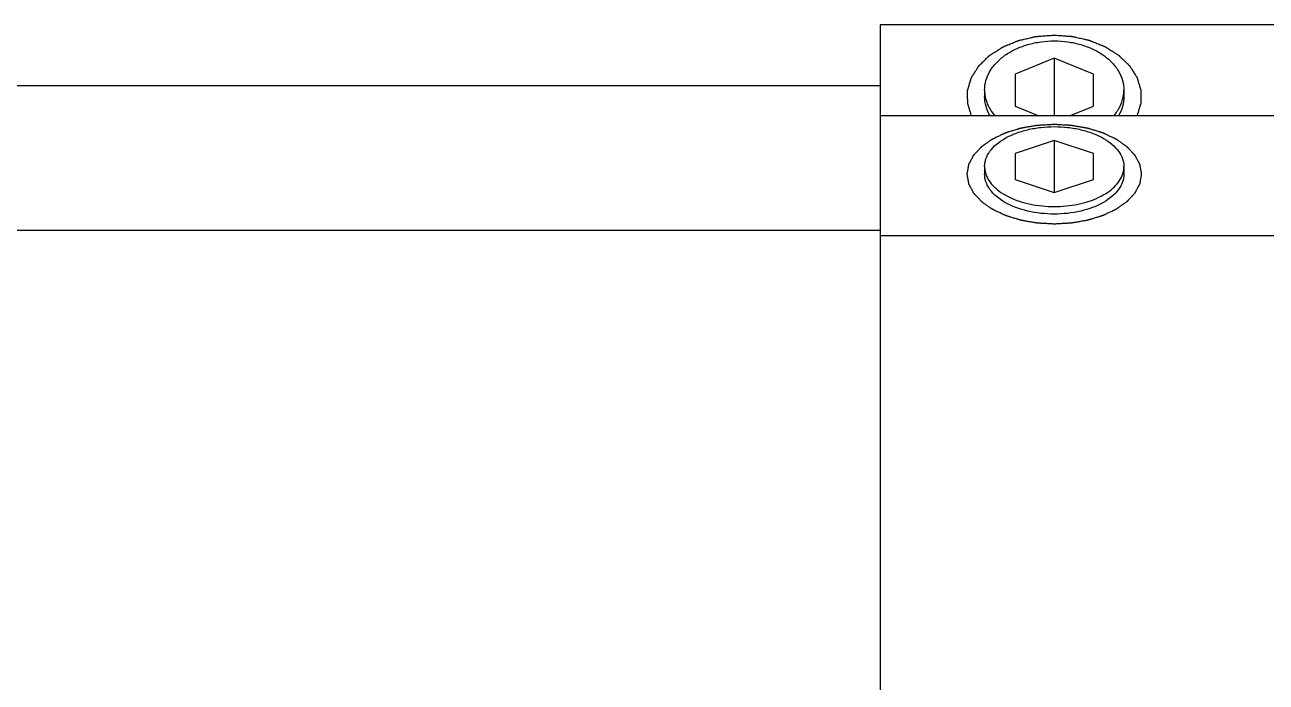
# Model space of a CAD drawing. Header units: millimetres. Extents: x 0 to 420, y 0 to 297.
# Drawn here: x 237.34 to 244.47, y 195.44 to 199.22 of the extents above; entities that cross this region are included whole.
import ezdxf

# ---------------------------------------------------------------- set-up
doc = ezdxf.new("R2010")
doc.units = ezdxf.units.MM
doc.header["$LTSCALE"] = 23.1
doc.layers.get('0').update_dxf_attribs({"linetype": 'CONTINUOUS'})
doc.layers.add('AXIS', color=7, linetype='CONTINUOUS')

msp = doc.modelspace()

# ---------------------------------------------------------------- linework, layer by layer
at = {"color": 7, "linetype": 'CONTINUOUS'}
for p, q in [((242.255, 199.2152), (242.255, 192.3755)), ((243.255, 199.0238), (243.03, 198.9319)), ((243.255, 199.0238), (243.255, 198.6922)), ((243.48, 198.9319), (243.255, 199.0238)), ((243.03, 198.9319), (243.03, 198.7482)), ((243.48, 198.7482), (243.48, 198.9319)), ((242.855, 198.8401), (242.855, 198.8027)), ((243.655, 198.8401), (243.655, 198.8027)), ((243.03, 198.7482), (243.1672, 198.6922)), ((243.3427, 198.6922), (243.48, 198.7482)), ((243.255, 198.5499), (243.03, 198.4754)), ((243.255, 198.5499), (243.255, 198.2519)), ((243.48, 198.4754), (243.255, 198.5499)), ((243.03, 198.4754), (243.03, 198.3264)), ((243.48, 198.3264), (243.48, 198.4754)), ((242.855, 198.4009), (242.855, 198.3576)), ((243.655, 198.4009), (243.655, 198.3576)), ((243.03, 198.3264), (243.255, 198.2519)), ((243.255, 198.2519), (243.48, 198.3264)), ((244.8487, 198.0027), (242.255, 198.0027))]:
    msp.add_line(p, q, dxfattribs=at)
for centre, radius, start, end in [((243.0562, 198.8401), 0.2013, 180.01072, 190.61247), ((243.0602, 198.8407), 0.2053, 190.57393, 191.49114), ((243.4497, 198.8407), 0.2053, 348.50886, 349.42607), ((243.4528, 198.8402), 0.2022, 349.41232, 359.96449), ((242.9967, 198.4028), 0.1419, 194.07928, 197.4541), ((243.5132, 198.4028), 0.1419, 342.5459, 345.92072)]:
    msp.add_arc(centre, radius, start, end, dxfattribs=at)
at = {"color": 2, "linetype": 'CONTINUOUS'}
for points, knots in [([(242.78, 198.6922), (242.7779, 198.699), (242.7748, 198.7091), (242.7707, 198.7227), (242.7681, 198.7311), (242.766, 198.7379), (242.7645, 198.743), (242.7629, 198.7481), (242.7616, 198.7523), (242.7606, 198.7557), (242.7598, 198.7582), (242.7591, 198.7603), (242.7586, 198.762), (242.7583, 198.7631), (242.758, 198.7639), (242.7579, 198.7646), (242.7579, 198.7652), (242.7579, 198.7661), (242.7579, 198.7672), (242.7579, 198.7689), (242.7579, 198.7711), (242.7578, 198.7745), (242.7578, 198.7789), (242.7578, 198.7858), (242.7577, 198.7945), (242.7577, 198.8031), (242.7577, 198.81), (242.7576, 198.8152), (242.7576, 198.8204), (242.7576, 198.8248), (242.7576, 198.8282), (242.7575, 198.8308), (242.7575, 198.8334), (242.7575, 198.8356), (242.7575, 198.8373), (242.7575, 198.8384), (242.7578, 198.8393), (242.758, 198.8401), (242.7583, 198.8412), (242.7587, 198.8424), (242.7592, 198.8441), (242.7601, 198.8471), (242.7613, 198.8513), (242.7633, 198.8581), (242.7658, 198.8666), (242.7688, 198.8768), (242.7713, 198.8853), (242.7733, 198.892), (242.7748, 198.8971), (242.7761, 198.9014), (242.7771, 198.9048), (242.7777, 198.9069), (242.7782, 198.9086), (242.7785, 198.9096), (242.7787, 198.9104), (242.7789, 198.9108), (242.7792, 198.9112), (242.7795, 198.9117), (242.7802, 198.9129), (242.7813, 198.9147), (242.7828, 198.917), (242.7843, 198.9194), (242.7863, 198.9226), (242.7897, 198.9281), (242.7947, 198.9361), (242.8006, 198.9456), (242.8055, 198.9535), (242.8095, 198.9598), (242.8124, 198.9646), (242.8149, 198.9686), (242.8169, 198.9717), (242.8184, 198.9741), (242.8196, 198.9761), (242.8204, 198.9774), (242.8208, 198.978), (242.821, 198.9784), (242.8217, 198.979), (242.8226, 198.9799), (242.824, 198.9813), (242.8258, 198.983), (242.8279, 198.9851), (242.8308, 198.9879), (242.8358, 198.9929), (242.843, 198.9999), (242.8516, 199.0083), (242.8602, 199.0167), (242.8673, 199.0238), (242.8723, 199.0287), (242.8752, 199.0315), (242.8774, 199.0336), (242.8792, 199.0354), (242.8806, 199.0368), (242.8815, 199.0376), (242.8822, 199.0384), (242.8831, 199.0389), (242.8847, 199.0399), (242.887, 199.0414), (242.8897, 199.0431), (242.8933, 199.0455), (242.8979, 199.0484), (242.9033, 199.0519), (242.9106, 199.0565), (242.9196, 199.0623), (242.9305, 199.0693), (242.9396, 199.0751), (242.9459, 199.0792), (242.9496, 199.0816), (242.9523, 199.0833), (242.955, 199.085), (242.9571, 199.0864), (242.9584, 199.0872), (242.959, 199.0876), (242.9594, 199.0879), (242.9599, 199.0881), (242.9609, 199.0885), (242.9622, 199.089), (242.9643, 199.0899), (242.967, 199.091), (242.9712, 199.0927), (242.9765, 199.0949), (242.9828, 199.0975), (242.9913, 199.101), (243.0019, 199.1054), (243.0146, 199.1106), (243.0252, 199.115), (243.0337, 199.1185), (243.0389, 199.1206), (243.0432, 199.1224), (243.0458, 199.1235), (243.0477, 199.1242), (243.0487, 199.1247), (243.0498, 199.1251), (243.0512, 199.1255), (243.0536, 199.126), (243.0565, 199.1267), (243.0611, 199.1278), (243.0669, 199.1291), (243.0739, 199.1307), (243.0832, 199.1329), (243.0949, 199.1356), (243.1088, 199.1389), (243.1205, 199.1416), (243.1298, 199.1437), (243.1368, 199.1454), (243.142, 199.1466), (243.1455, 199.1474), (243.1469, 199.1477), (243.1481, 199.148), (243.149, 199.1482), (243.1499, 199.1483), (243.1511, 199.1484), (243.1527, 199.1485), (243.1552, 199.1487), (243.1583, 199.1489), (243.162, 199.1492), (243.1669, 199.1496), (243.1731, 199.1501), (243.1831, 199.1508), (243.1955, 199.1518), (243.2103, 199.1529), (243.2302, 199.1544), (243.245, 199.1555), (243.255, 199.1563)], [0, 0, 0, 0, 0.03125, 0.046875, 0.0625, 0.070312, 0.078125, 0.085938, 0.09375, 0.097656, 0.101562, 0.105469, 0.107422, 0.109375, 0.110352, 0.111328, 0.112305, 0.113281, 0.115234, 0.117188, 0.121094, 0.125, 0.132812, 0.140625, 0.15625, 0.171875, 0.179688, 0.1875, 0.195312, 0.203125, 0.207031, 0.210938, 0.214844, 0.21875, 0.220703, 0.222656, 0.223633, 0.224609, 0.226562, 0.228516, 0.230469, 0.234375, 0.242188, 0.25, 0.265625, 0.28125, 0.296875, 0.304688, 0.3125, 0.320312, 0.324219, 0.328125, 0.330078, 0.332031, 0.333008, 0.333496, 0.333984, 0.334961, 0.335938, 0.339844, 0.34375, 0.347656, 0.351562, 0.359375, 0.375, 0.390625, 0.40625, 0.414062, 0.421875, 0.429688, 0.433594, 0.4375, 0.441406, 0.443359, 0.443848, 0.444336, 0.445312, 0.447266, 0.449219, 0.453125, 0.457031, 0.460938, 0.46875, 0.484375, 0.5, 0.515625, 0.53125, 0.539062, 0.542969, 0.546875, 0.550781, 0.552734, 0.554688, 0.555664, 0.556641, 0.558594, 0.5625, 0.566406, 0.570312, 0.578125, 0.585938, 0.59375, 0.609375, 0.625, 0.640625, 0.648438, 0.652344, 0.65625, 0.660156, 0.664062, 0.665039, 0.666016, 0.666504, 0.666992, 0.667969, 0.669922, 0.671875, 0.675781, 0.679688, 0.6875, 0.695312, 0.703125, 0.71875, 0.734375, 0.75, 0.757812, 0.765625, 0.769531, 0.773438, 0.775391, 0.776367, 0.777344, 0.779297, 0.78125, 0.785156, 0.789062, 0.796875, 0.804688, 0.8125, 0.828125, 0.84375, 0.859375, 0.867188, 0.875, 0.882812, 0.884766, 0.886719, 0.887695, 0.888672, 0.889648, 0.890625, 0.892578, 0.894531, 0.898438, 0.902344, 0.90625, 0.914062, 0.921875, 0.9375, 0.953125, 0.96875, 1, 1, 1, 1]), ([(243.255, 199.1563), (243.2647, 199.1555), (243.2793, 199.1544), (243.2988, 199.153), (243.3134, 199.1519), (243.3256, 199.151), (243.3354, 199.1503), (243.3414, 199.1498), (243.3463, 199.1495), (243.35, 199.1492), (243.353, 199.149), (243.3555, 199.1488), (243.357, 199.1487), (243.3582, 199.1486), (243.3591, 199.1485), (243.36, 199.1483), (243.3611, 199.148), (243.3626, 199.1477), (243.3661, 199.1469), (243.3713, 199.1457), (243.3783, 199.1441), (243.3876, 199.1419), (243.3993, 199.1392), (243.4133, 199.136), (243.4249, 199.1334), (243.4342, 199.1312), (243.4412, 199.1296), (243.4471, 199.1283), (243.4517, 199.1272), (243.4546, 199.1265), (243.457, 199.126), (243.4584, 199.1257), (243.4595, 199.1252), (243.4605, 199.1248), (243.4624, 199.124), (243.465, 199.1229), (243.4693, 199.1212), (243.4746, 199.119), (243.4831, 199.1156), (243.4937, 199.1113), (243.5064, 199.1061), (243.517, 199.1017), (243.5255, 199.0983), (243.5319, 199.0957), (243.5372, 199.0935), (243.5414, 199.0918), (243.5441, 199.0907), (243.5462, 199.0898), (243.5475, 199.0893), (243.5485, 199.0889), (243.549, 199.0887), (243.5494, 199.0884), (243.55, 199.088), (243.5513, 199.0871), (243.5534, 199.0858), (243.5561, 199.0841), (243.5589, 199.0824), (243.5625, 199.08), (243.5689, 199.076), (243.578, 199.0702), (243.5889, 199.0632), (243.598, 199.0574), (243.6053, 199.0528), (243.6107, 199.0493), (243.6153, 199.0464), (243.6189, 199.0441), (243.6217, 199.0424), (243.624, 199.0409), (243.6255, 199.0399), (243.6265, 199.0393), (243.6272, 199.0386), (243.6281, 199.0378), (243.6295, 199.0364), (243.6313, 199.0346), (243.6335, 199.0325), (243.6364, 199.0297), (243.6414, 199.0248), (243.6486, 199.0178), (243.6572, 199.0094), (243.6659, 199.001), (243.6731, 198.994), (243.6781, 198.9891), (243.681, 198.9863), (243.6832, 198.9841), (243.685, 198.9824), (243.6864, 198.981), (243.6873, 198.9801), (243.688, 198.9795), (243.6882, 198.9791), (243.6886, 198.9785), (243.6894, 198.9772), (243.6906, 198.9753), (243.6921, 198.9729), (243.6941, 198.9697), (243.6966, 198.9658), (243.6996, 198.961), (243.7036, 198.9547), (243.7086, 198.9468), (243.7145, 198.9373), (243.7195, 198.9294), (243.723, 198.9238), (243.725, 198.9207), (243.7265, 198.9183), (243.728, 198.9159), (243.7291, 198.9141), (243.7299, 198.9129), (243.7302, 198.9124), (243.7304, 198.9121), (243.7306, 198.9116), (243.7308, 198.9109), (243.7311, 198.9098), (243.7316, 198.9081), (243.7323, 198.906), (243.7333, 198.9026), (243.7346, 198.8984), (243.7361, 198.8933), (243.7381, 198.8865), (243.7407, 198.8781), (243.7437, 198.8679), (243.7463, 198.8594), (243.7483, 198.8526), (243.7496, 198.8484), (243.7505, 198.8454), (243.751, 198.8438), (243.7514, 198.8425), (243.7517, 198.8414), (243.7519, 198.8406), (243.7522, 198.8397), (243.7522, 198.8386), (243.7522, 198.8369), (243.7522, 198.8347), (243.7522, 198.8321), (243.7522, 198.8296), (243.7522, 198.8261), (243.7522, 198.8218), (243.7522, 198.8166), (243.7522, 198.8114), (243.7522, 198.8044), (243.7522, 198.7958), (243.7522, 198.7871), (243.7522, 198.7802), (243.7522, 198.7758), (243.7522, 198.7724), (243.7522, 198.7702), (243.7522, 198.7685), (243.7522, 198.7674), (243.7522, 198.7665), (243.7523, 198.7659), (243.7521, 198.7652), (243.7518, 198.7644), (243.7515, 198.7633), (243.751, 198.7616), (243.7503, 198.7594), (243.7495, 198.7568), (243.7485, 198.7534), (243.7472, 198.7491), (243.7456, 198.7439), (243.744, 198.7387), (243.7419, 198.7318), (243.7393, 198.7232), (243.7351, 198.7094), (243.732, 198.6991), (243.7299, 198.6922)], [0, 0, 0, 0, 0.03125, 0.046875, 0.0625, 0.078125, 0.085938, 0.09375, 0.097656, 0.101562, 0.105469, 0.107422, 0.109375, 0.110352, 0.111328, 0.112305, 0.113281, 0.115234, 0.117188, 0.125, 0.132812, 0.140625, 0.15625, 0.171875, 0.1875, 0.195312, 0.203125, 0.210938, 0.214844, 0.21875, 0.220703, 0.222656, 0.223633, 0.224609, 0.226562, 0.230469, 0.234375, 0.242188, 0.25, 0.265625, 0.28125, 0.296875, 0.304688, 0.3125, 0.320312, 0.324219, 0.328125, 0.330078, 0.332031, 0.333008, 0.333496, 0.333984, 0.334961, 0.335938, 0.339844, 0.34375, 0.347656, 0.351562, 0.359375, 0.375, 0.390625, 0.40625, 0.414062, 0.421875, 0.429688, 0.433594, 0.4375, 0.441406, 0.443359, 0.444336, 0.445312, 0.447266, 0.449219, 0.453125, 0.457031, 0.460938, 0.46875, 0.484375, 0.5, 0.515625, 0.53125, 0.539062, 0.542969, 0.546875, 0.550781, 0.552734, 0.554688, 0.555664, 0.556152, 0.556641, 0.558594, 0.5625, 0.566406, 0.570312, 0.578125, 0.585938, 0.59375, 0.609375, 0.625, 0.640625, 0.648438, 0.652344, 0.65625, 0.660156, 0.664062, 0.665039, 0.666016, 0.666504, 0.666992, 0.667969, 0.669922, 0.671875, 0.675781, 0.679688, 0.6875, 0.695312, 0.703125, 0.71875, 0.734375, 0.75, 0.757812, 0.765625, 0.769531, 0.771484, 0.773438, 0.775391, 0.776367, 0.777344, 0.779297, 0.78125, 0.785156, 0.789062, 0.792969, 0.796875, 0.804688, 0.8125, 0.820312, 0.828125, 0.84375, 0.859375, 0.867188, 0.875, 0.878906, 0.882812, 0.884766, 0.886719, 0.887695, 0.888672, 0.889648, 0.890625, 0.892578, 0.894531, 0.898438, 0.902344, 0.90625, 0.914062, 0.921875, 0.929688, 0.9375, 0.953125, 0.96875, 1, 1, 1, 1]), ([(243.255, 198.0708), (243.2469, 198.0713), (243.2347, 198.0719), (243.2185, 198.0729), (243.2064, 198.0735), (243.1943, 198.0742), (243.1841, 198.0748), (243.176, 198.0752), (243.171, 198.0755), (243.1669, 198.0758), (243.1639, 198.0759), (243.1614, 198.0761), (243.1596, 198.0762), (243.1586, 198.0762), (243.1578, 198.0762), (243.1571, 198.0764), (243.1561, 198.0766), (243.1544, 198.0769), (243.152, 198.0773), (243.1491, 198.0778), (243.1452, 198.0785), (243.1403, 198.0793), (243.1325, 198.0807), (243.1228, 198.0823), (243.1111, 198.0844), (243.0995, 198.0864), (243.0897, 198.0881), (243.0819, 198.0894), (243.0771, 198.0903), (243.0732, 198.0909), (243.0703, 198.0914), (243.0678, 198.0919), (243.0661, 198.0921), (243.0652, 198.0923), (243.0644, 198.0924), (243.0638, 198.0927), (243.0628, 198.0929), (243.0613, 198.0934), (243.059, 198.0941), (243.0563, 198.0949), (243.0528, 198.096), (243.0483, 198.0974), (243.0411, 198.0996), (243.0321, 198.1023), (243.0213, 198.1056), (243.0106, 198.1089), (243.0016, 198.1116), (242.9944, 198.1138), (242.9899, 198.1152), (242.9863, 198.1163), (242.9836, 198.1171), (242.9814, 198.1178), (242.9798, 198.1182), (242.9789, 198.1185), (242.9782, 198.1187), (242.9777, 198.119), (242.9769, 198.1194), (242.9755, 198.12), (242.9735, 198.121), (242.9711, 198.1221), (242.9679, 198.1236), (242.9638, 198.1255), (242.9574, 198.1285), (242.9494, 198.1323), (242.9398, 198.1368), (242.9302, 198.1413), (242.9222, 198.145), (242.9158, 198.148), (242.9118, 198.1499), (242.9086, 198.1514), (242.9062, 198.1526), (242.9042, 198.1535), (242.9028, 198.1541), (242.902, 198.1545), (242.9014, 198.1548), (242.9009, 198.1551), (242.9003, 198.1556), (242.8991, 198.1564), (242.8975, 198.1575), (242.8956, 198.1589), (242.893, 198.1607), (242.8898, 198.1629), (242.8846, 198.1665), (242.8782, 198.171), (242.8704, 198.1764), (242.8627, 198.1818), (242.8562, 198.1863), (242.8511, 198.1899), (242.8478, 198.1922), (242.8453, 198.194), (242.8433, 198.1954), (242.8417, 198.1965), (242.8406, 198.1973), (242.84, 198.1977), (242.8394, 198.198), (242.8391, 198.1984), (242.8386, 198.199), (242.8378, 198.1999), (242.8366, 198.2011), (242.8351, 198.2027), (242.8332, 198.2047), (242.8308, 198.2073), (242.827, 198.2114), (242.8222, 198.2166), (242.8164, 198.2227), (242.8116, 198.2279), (242.8078, 198.232), (242.8049, 198.2351), (242.802, 198.2381), (242.7996, 198.2407), (242.7977, 198.2428), (242.7962, 198.2443), (242.795, 198.2456), (242.7942, 198.2465), (242.7937, 198.247), (242.7933, 198.2474), (242.7931, 198.2478), (242.7928, 198.2484), (242.7923, 198.2493), (242.7916, 198.2507), (242.7907, 198.2524), (242.7895, 198.2546), (242.788, 198.2574), (242.7856, 198.2619), (242.7827, 198.2675), (242.7791, 198.2741), (242.7761, 198.2797), (242.7737, 198.2842), (242.772, 198.2875), (242.7702, 198.2909), (242.7687, 198.2937), (242.7675, 198.2959), (242.7666, 198.2976), (242.7659, 198.299), (242.7653, 198.2999), (242.7651, 198.3005), (242.7648, 198.3009), (242.7648, 198.3014), (242.7646, 198.3019), (242.7645, 198.303), (242.7642, 198.3045), (242.7639, 198.3062), (242.7635, 198.3086), (242.763, 198.3115), (242.7624, 198.3151), (242.7617, 198.3186), (242.7609, 198.3233), (242.7599, 198.3293), (242.7589, 198.3352), (242.758, 198.3399), (242.7574, 198.3434), (242.7568, 198.347), (242.7563, 198.3499), (242.7559, 198.3523), (242.7556, 198.3538), (242.7554, 198.3549), (242.7553, 198.3558), (242.7551, 198.3566), (242.755, 198.3572), (242.7549, 198.3576), (242.755, 198.358), (242.7551, 198.3586), (242.7553, 198.3593), (242.7554, 198.3602), (242.7556, 198.3614), (242.7558, 198.3628), (242.7562, 198.3651), (242.7567, 198.368), (242.7573, 198.3715), (242.7579, 198.375), (242.7587, 198.3796), (242.7597, 198.3854), (242.7607, 198.3913), (242.7615, 198.3959), (242.7621, 198.3994), (242.7627, 198.4029), (242.7632, 198.4058), (242.7636, 198.4081), (242.7639, 198.4098), (242.7641, 198.4113), (242.7643, 198.4123), (242.7644, 198.4129), (242.7644, 198.4133), (242.7647, 198.4137), (242.765, 198.4143), (242.7655, 198.4153), (242.7662, 198.4166), (242.7671, 198.4183), (242.7683, 198.4206), (242.7698, 198.4233), (242.7715, 198.4267), (242.7733, 198.43), (242.7756, 198.4345), (242.7786, 198.4401), (242.7815, 198.4457), (242.7839, 198.4501), (242.7856, 198.4535), (242.7874, 198.4568), (242.7889, 198.4596), (242.79, 198.4619), (242.7909, 198.4635), (242.7917, 198.4649), (242.7922, 198.4659), (242.7925, 198.4665), (242.7926, 198.4669), (242.793, 198.4673), (242.7935, 198.4678), (242.7944, 198.4687), (242.7955, 198.47), (242.797, 198.4715), (242.7989, 198.4736), (242.8013, 198.4761), (242.8041, 198.4792), (242.807, 198.4823), (242.8108, 198.4864), (242.8156, 198.4916), (242.8213, 198.4978), (242.8261, 198.5029), (242.8299, 198.507), (242.8323, 198.5096), (242.8342, 198.5117), (242.8356, 198.5132), (242.8368, 198.5145), (242.8377, 198.5154), (242.8381, 198.5159), (242.8385, 198.5163), (242.839, 198.5166), (242.8396, 198.5171), (242.8408, 198.5179), (242.8424, 198.5191), (242.8444, 198.5204), (242.847, 198.5223), (242.8503, 198.5246), (242.8555, 198.5282), (242.8621, 198.5328), (242.8699, 198.5383), (242.8778, 198.5439), (242.8844, 198.5484), (242.8896, 198.5521), (242.8929, 198.5544), (242.8955, 198.5563), (242.8975, 198.5576), (242.8991, 198.5588), (242.9002, 198.5596), (242.9009, 198.56), (242.9014, 198.5604), (242.902, 198.5607), (242.9028, 198.561), (242.9042, 198.5617), (242.9061, 198.5626), (242.9085, 198.5637), (242.9116, 198.5652), (242.9155, 198.567), (242.9218, 198.57), (242.9297, 198.5737), (242.9391, 198.5781), (242.9485, 198.5826), (242.9564, 198.5863), (242.9627, 198.5893), (242.9666, 198.5911), (242.9697, 198.5926), (242.9721, 198.5937), (242.9741, 198.5946), (242.9754, 198.5953), (242.9762, 198.5956), (242.9768, 198.5959), (242.9775, 198.5961), (242.9784, 198.5964), (242.9799, 198.5969), (242.9822, 198.5976), (242.9849, 198.5984), (242.9885, 198.5995), (242.9929, 198.6009), (243.0001, 198.6031), (243.0091, 198.6058), (243.0198, 198.6091), (243.0306, 198.6124), (243.0395, 198.6152), (243.0467, 198.6174), (243.0512, 198.6188), (243.0547, 198.6199), (243.0574, 198.6207), (243.0597, 198.6214), (243.0612, 198.6219), (243.0621, 198.6221), (243.0628, 198.6224), (243.0635, 198.6225), (243.0645, 198.6227), (243.0662, 198.623), (243.0686, 198.6234), (243.0716, 198.6239), (243.0754, 198.6246), (243.0803, 198.6254), (243.0881, 198.6268), (243.0978, 198.6285), (243.1095, 198.6305), (243.1211, 198.6326), (243.1309, 198.6343), (243.1386, 198.6357), (243.1435, 198.6365), (243.1474, 198.6372), (243.1503, 198.6377), (243.1527, 198.6381), (243.1544, 198.6384), (243.1554, 198.6386), (243.1561, 198.6388), (243.1569, 198.6388), (243.1579, 198.6388), (243.1597, 198.6389), (243.1623, 198.6391), (243.1654, 198.6393), (243.1695, 198.6395), (243.1747, 198.6398), (243.1829, 198.6403), (243.1932, 198.6408), (243.2055, 198.6416), (243.2179, 198.6423), (243.2344, 198.6432), (243.2467, 198.6439), (243.255, 198.6444)], [0, 0, 0, 0, 0.015625, 0.023438, 0.03125, 0.039062, 0.046875, 0.050781, 0.054688, 0.056641, 0.058594, 0.060547, 0.061523, 0.062012, 0.0625, 0.062988, 0.063477, 0.064453, 0.066406, 0.068359, 0.070312, 0.074219, 0.078125, 0.085938, 0.09375, 0.101562, 0.109375, 0.113281, 0.117188, 0.119141, 0.121094, 0.123047, 0.124023, 0.124512, 0.125, 0.125488, 0.125977, 0.126953, 0.128906, 0.130859, 0.132812, 0.136719, 0.140625, 0.148438, 0.15625, 0.164062, 0.171875, 0.175781, 0.179688, 0.181641, 0.183594, 0.185547, 0.186523, 0.187012, 0.1875, 0.187988, 0.188477, 0.189453, 0.191406, 0.193359, 0.195312, 0.199219, 0.203125, 0.210938, 0.21875, 0.226562, 0.234375, 0.238281, 0.242188, 0.244141, 0.246094, 0.248047, 0.249023, 0.249512, 0.25, 0.250488, 0.250977, 0.251953, 0.253906, 0.255859, 0.257812, 0.261719, 0.265625, 0.273438, 0.28125, 0.289062, 0.296875, 0.300781, 0.304688, 0.306641, 0.308594, 0.310547, 0.311523, 0.312012, 0.3125, 0.312988, 0.313477, 0.314453, 0.316406, 0.318359, 0.320312, 0.324219, 0.328125, 0.335938, 0.34375, 0.351562, 0.355469, 0.359375, 0.363281, 0.367188, 0.369141, 0.371094, 0.373047, 0.374023, 0.374512, 0.375, 0.375488, 0.375977, 0.376953, 0.378906, 0.380859, 0.382812, 0.386719, 0.390625, 0.398438, 0.40625, 0.414062, 0.417969, 0.421875, 0.425781, 0.429688, 0.431641, 0.433594, 0.435547, 0.436523, 0.437012, 0.4375, 0.437988, 0.438477, 0.439453, 0.441406, 0.443359, 0.445312, 0.449219, 0.453125, 0.457031, 0.460938, 0.46875, 0.476562, 0.480469, 0.484375, 0.488281, 0.492188, 0.494141, 0.496094, 0.49707, 0.498047, 0.499023, 0.499512, 0.5, 0.500488, 0.500977, 0.501953, 0.50293, 0.503906, 0.505859, 0.507812, 0.511719, 0.515625, 0.519531, 0.523438, 0.53125, 0.539062, 0.542969, 0.546875, 0.550781, 0.554688, 0.556641, 0.558594, 0.560547, 0.561523, 0.562012, 0.5625, 0.562988, 0.563477, 0.564453, 0.566406, 0.568359, 0.570312, 0.574219, 0.578125, 0.582031, 0.585938, 0.59375, 0.601562, 0.605469, 0.609375, 0.613281, 0.617188, 0.619141, 0.621094, 0.623047, 0.624023, 0.624512, 0.625, 0.625488, 0.625977, 0.626953, 0.628906, 0.630859, 0.632812, 0.636719, 0.640625, 0.644531, 0.648438, 0.65625, 0.664062, 0.671875, 0.675781, 0.679688, 0.681641, 0.683594, 0.685547, 0.686523, 0.687012, 0.6875, 0.687988, 0.688477, 0.689453, 0.691406, 0.693359, 0.695312, 0.699219, 0.703125, 0.710938, 0.71875, 0.726562, 0.734375, 0.738281, 0.742188, 0.744141, 0.746094, 0.748047, 0.749023, 0.749512, 0.75, 0.750488, 0.750977, 0.751953, 0.753906, 0.755859, 0.757812, 0.761719, 0.765625, 0.773438, 0.78125, 0.789062, 0.796875, 0.800781, 0.804688, 0.806641, 0.808594, 0.810547, 0.811523, 0.812012, 0.8125, 0.812988, 0.813477, 0.814453, 0.816406, 0.818359, 0.820312, 0.824219, 0.828125, 0.835938, 0.84375, 0.851562, 0.859375, 0.863281, 0.867188, 0.869141, 0.871094, 0.873047, 0.874023, 0.874512, 0.875, 0.875488, 0.875977, 0.876953, 0.878906, 0.880859, 0.882812, 0.886719, 0.890625, 0.898438, 0.90625, 0.914062, 0.921875, 0.925781, 0.929688, 0.931641, 0.933594, 0.935547, 0.936523, 0.937012, 0.9375, 0.937988, 0.938477, 0.939453, 0.941406, 0.943359, 0.945312, 0.949219, 0.953125, 0.960938, 0.96875, 0.976562, 0.984375, 1, 1, 1, 1]), ([(243.255, 198.6444), (243.263, 198.6439), (243.2752, 198.6432), (243.2914, 198.6423), (243.3035, 198.6417), (243.3157, 198.641), (243.3258, 198.6404), (243.3339, 198.6399), (243.3389, 198.6397), (243.343, 198.6394), (243.346, 198.6393), (243.3485, 198.6391), (243.3503, 198.639), (243.3513, 198.639), (243.3521, 198.6389), (243.3528, 198.6388), (243.3538, 198.6386), (243.3555, 198.6383), (243.3579, 198.6379), (243.3608, 198.6374), (243.3647, 198.6367), (243.3696, 198.6359), (243.3774, 198.6345), (243.3871, 198.6329), (243.3988, 198.6308), (243.4105, 198.6288), (243.4202, 198.6271), (243.428, 198.6258), (243.4328, 198.6249), (243.4367, 198.6243), (243.4397, 198.6238), (243.4421, 198.6233), (243.4438, 198.623), (243.4448, 198.6229), (243.4455, 198.6228), (243.4462, 198.6225), (243.4471, 198.6223), (243.4486, 198.6218), (243.4509, 198.6211), (243.4536, 198.6203), (243.4572, 198.6192), (243.4616, 198.6178), (243.4688, 198.6156), (243.4778, 198.6129), (243.4886, 198.6096), (243.4993, 198.6063), (243.5083, 198.6036), (243.5155, 198.6014), (243.52, 198.6), (243.5236, 198.5989), (243.5263, 198.5981), (243.5285, 198.5974), (243.5301, 198.597), (243.531, 198.5967), (243.5317, 198.5965), (243.5322, 198.5962), (243.5331, 198.5958), (243.5344, 198.5952), (243.5365, 198.5942), (243.5389, 198.5931), (243.5421, 198.5916), (243.5461, 198.5897), (243.5525, 198.5867), (243.5605, 198.5829), (243.5701, 198.5784), (243.5797, 198.5739), (243.5877, 198.5702), (243.5941, 198.5672), (243.5981, 198.5653), (243.6013, 198.5638), (243.6037, 198.5626), (243.6057, 198.5617), (243.6071, 198.561), (243.6079, 198.5607), (243.6085, 198.5604), (243.609, 198.56), (243.6096, 198.5596), (243.6108, 198.5588), (243.6124, 198.5577), (243.6143, 198.5563), (243.6169, 198.5545), (243.6201, 198.5523), (243.6253, 198.5487), (243.6317, 198.5442), (243.6395, 198.5388), (243.6472, 198.5334), (243.6537, 198.5288), (243.6588, 198.5252), (243.6621, 198.523), (243.6646, 198.5212), (243.6666, 198.5198), (243.6682, 198.5187), (243.6693, 198.5179), (243.67, 198.5175), (243.6705, 198.5171), (243.6708, 198.5167), (243.6713, 198.5162), (243.6721, 198.5153), (243.6733, 198.5141), (243.6748, 198.5125), (243.6767, 198.5105), (243.6791, 198.5079), (243.6829, 198.5038), (243.6877, 198.4986), (243.6935, 198.4925), (243.6983, 198.4873), (243.7021, 198.4832), (243.705, 198.4801), (243.7079, 198.4771), (243.7103, 198.4745), (243.7122, 198.4724), (243.7137, 198.4709), (243.7149, 198.4696), (243.7157, 198.4687), (243.7162, 198.4682), (243.7166, 198.4678), (243.7168, 198.4674), (243.7171, 198.4668), (243.7176, 198.4659), (243.7183, 198.4645), (243.7192, 198.4628), (243.7204, 198.4606), (243.7219, 198.4578), (243.7243, 198.4533), (243.7273, 198.4477), (243.7308, 198.441), (243.7338, 198.4355), (243.7362, 198.431), (243.738, 198.4277), (243.7397, 198.4243), (243.7412, 198.4215), (243.7424, 198.4193), (243.7433, 198.4176), (243.744, 198.4162), (243.7446, 198.4153), (243.7449, 198.4147), (243.7451, 198.4143), (243.7452, 198.4138), (243.7453, 198.4132), (243.7454, 198.4122), (243.7457, 198.4107), (243.746, 198.409), (243.7464, 198.4066), (243.7469, 198.4037), (243.7476, 198.4001), (243.7482, 198.3966), (243.749, 198.3918), (243.75, 198.3859), (243.751, 198.38), (243.7519, 198.3753), (243.7525, 198.3718), (243.7531, 198.3682), (243.7536, 198.3653), (243.754, 198.3629), (243.7543, 198.3614), (243.7545, 198.3603), (243.7546, 198.3594), (243.7548, 198.3586), (243.7549, 198.358), (243.755, 198.3576), (243.7549, 198.3572), (243.7548, 198.3566), (243.7547, 198.3559), (243.7545, 198.355), (243.7543, 198.3538), (243.7541, 198.3524), (243.7537, 198.3501), (243.7532, 198.3472), (243.7526, 198.3437), (243.752, 198.3402), (243.7512, 198.3355), (243.7502, 198.3297), (243.7492, 198.3239), (243.7484, 198.3193), (243.7478, 198.3158), (243.7472, 198.3123), (243.7467, 198.3094), (243.7463, 198.3071), (243.746, 198.3054), (243.7458, 198.3039), (243.7456, 198.3029), (243.7455, 198.3023), (243.7455, 198.3019), (243.7452, 198.3015), (243.7449, 198.3009), (243.7444, 198.2999), (243.7437, 198.2985), (243.7428, 198.2969), (243.7416, 198.2946), (243.7401, 198.2918), (243.7384, 198.2885), (243.7366, 198.2851), (243.7343, 198.2807), (243.7313, 198.2751), (243.7284, 198.2695), (243.726, 198.2651), (243.7243, 198.2617), (243.7225, 198.2584), (243.721, 198.2556), (243.7199, 198.2533), (243.719, 198.2517), (243.7183, 198.2503), (243.7177, 198.2493), (243.7174, 198.2487), (243.7173, 198.2483), (243.7169, 198.2479), (243.7164, 198.2474), (243.7156, 198.2465), (243.7144, 198.2452), (243.7129, 198.2437), (243.711, 198.2416), (243.7086, 198.239), (243.7058, 198.236), (243.7029, 198.2329), (243.6991, 198.2287), (243.6943, 198.2236), (243.6886, 198.2174), (243.6838, 198.2123), (243.68, 198.2082), (243.6776, 198.2056), (243.6757, 198.2035), (243.6743, 198.202), (243.6731, 198.2007), (243.6723, 198.1998), (243.6718, 198.1993), (243.6715, 198.1989), (243.6709, 198.1985), (243.6703, 198.1981), (243.6691, 198.1973), (243.6675, 198.1961), (243.6655, 198.1948), (243.6629, 198.1929), (243.6596, 198.1906), (243.6544, 198.187), (243.6478, 198.1824), (243.64, 198.1768), (243.6321, 198.1713), (243.6255, 198.1667), (243.6203, 198.1631), (243.617, 198.1608), (243.6144, 198.1589), (243.6124, 198.1576), (243.6108, 198.1564), (243.6097, 198.1556), (243.609, 198.1552), (243.6085, 198.1548), (243.6079, 198.1545), (243.6071, 198.1542), (243.6058, 198.1535), (243.6038, 198.1526), (243.6014, 198.1515), (243.5983, 198.15), (243.5944, 198.1481), (243.5881, 198.1452), (243.5802, 198.1415), (243.5708, 198.137), (243.5614, 198.1326), (243.5535, 198.1289), (243.5472, 198.1259), (243.5433, 198.1241), (243.5402, 198.1226), (243.5378, 198.1215), (243.5358, 198.1206), (243.5345, 198.1199), (243.5337, 198.1196), (243.5331, 198.1193), (243.5324, 198.1191), (243.5315, 198.1188), (243.53, 198.1183), (243.5277, 198.1176), (243.525, 198.1168), (243.5215, 198.1157), (243.517, 198.1143), (243.5098, 198.1121), (243.5009, 198.1094), (243.4901, 198.1061), (243.4794, 198.1027), (243.4704, 198.1), (243.4632, 198.0978), (243.4587, 198.0964), (243.4552, 198.0953), (243.4525, 198.0945), (243.4502, 198.0938), (243.4487, 198.0933), (243.4478, 198.093), (243.4471, 198.0928), (243.4464, 198.0927), (243.4454, 198.0925), (243.4437, 198.0922), (243.4413, 198.0918), (243.4384, 198.0913), (243.4345, 198.0906), (243.4296, 198.0898), (243.4218, 198.0884), (243.4121, 198.0867), (243.4004, 198.0846), (243.3888, 198.0826), (243.3791, 198.0809), (243.3713, 198.0795), (243.3664, 198.0787), (243.3625, 198.078), (243.3596, 198.0775), (243.3572, 198.0771), (243.3555, 198.0768), (243.3545, 198.0766), (243.3538, 198.0764), (243.353, 198.0764), (243.352, 198.0764), (243.3502, 198.0763), (243.3476, 198.0761), (243.3445, 198.0759), (243.3404, 198.0757), (243.3353, 198.0754), (243.327, 198.0749), (243.3167, 198.0743), (243.3044, 198.0736), (243.292, 198.0729), (243.2755, 198.072), (243.2632, 198.0713), (243.255, 198.0708)], [0, 0, 0, 0, 0.015625, 0.023438, 0.03125, 0.039062, 0.046875, 0.050781, 0.054688, 0.056641, 0.058594, 0.060547, 0.061523, 0.062012, 0.0625, 0.062988, 0.063477, 0.064453, 0.066406, 0.068359, 0.070312, 0.074219, 0.078125, 0.085938, 0.09375, 0.101562, 0.109375, 0.113281, 0.117188, 0.119141, 0.121094, 0.123047, 0.124023, 0.124512, 0.125, 0.125488, 0.125977, 0.126953, 0.128906, 0.130859, 0.132812, 0.136719, 0.140625, 0.148438, 0.15625, 0.164062, 0.171875, 0.175781, 0.179688, 0.181641, 0.183594, 0.185547, 0.186523, 0.187012, 0.1875, 0.187988, 0.188477, 0.189453, 0.191406, 0.193359, 0.195312, 0.199219, 0.203125, 0.210938, 0.21875, 0.226562, 0.234375, 0.238281, 0.242188, 0.244141, 0.246094, 0.248047, 0.249023, 0.249512, 0.25, 0.250488, 0.250977, 0.251953, 0.253906, 0.255859, 0.257812, 0.261719, 0.265625, 0.273438, 0.28125, 0.289062, 0.296875, 0.300781, 0.304688, 0.306641, 0.308594, 0.310547, 0.311523, 0.312012, 0.3125, 0.312988, 0.313477, 0.314453, 0.316406, 0.318359, 0.320312, 0.324219, 0.328125, 0.335938, 0.34375, 0.351562, 0.355469, 0.359375, 0.363281, 0.367188, 0.369141, 0.371094, 0.373047, 0.374023, 0.374512, 0.375, 0.375488, 0.375977, 0.376953, 0.378906, 0.380859, 0.382812, 0.386719, 0.390625, 0.398438, 0.40625, 0.414062, 0.417969, 0.421875, 0.425781, 0.429688, 0.431641, 0.433594, 0.435547, 0.436523, 0.437012, 0.4375, 0.437988, 0.438477, 0.439453, 0.441406, 0.443359, 0.445312, 0.449219, 0.453125, 0.457031, 0.460938, 0.46875, 0.476562, 0.480469, 0.484375, 0.488281, 0.492188, 0.494141, 0.496094, 0.49707, 0.498047, 0.499023, 0.499512, 0.5, 0.500488, 0.500977, 0.501953, 0.50293, 0.503906, 0.505859, 0.507812, 0.511719, 0.515625, 0.519531, 0.523438, 0.53125, 0.539062, 0.542969, 0.546875, 0.550781, 0.554688, 0.556641, 0.558594, 0.560547, 0.561523, 0.562012, 0.5625, 0.562988, 0.563477, 0.564453, 0.566406, 0.568359, 0.570312, 0.574219, 0.578125, 0.582031, 0.585938, 0.59375, 0.601562, 0.605469, 0.609375, 0.613281, 0.617188, 0.619141, 0.621094, 0.623047, 0.624023, 0.624512, 0.625, 0.625488, 0.625977, 0.626953, 0.628906, 0.630859, 0.632812, 0.636719, 0.640625, 0.644531, 0.648438, 0.65625, 0.664062, 0.671875, 0.675781, 0.679688, 0.681641, 0.683594, 0.685547, 0.686523, 0.687012, 0.6875, 0.687988, 0.688477, 0.689453, 0.691406, 0.693359, 0.695312, 0.699219, 0.703125, 0.710938, 0.71875, 0.726562, 0.734375, 0.738281, 0.742188, 0.744141, 0.746094, 0.748047, 0.749023, 0.749512, 0.75, 0.750488, 0.750977, 0.751953, 0.753906, 0.755859, 0.757812, 0.761719, 0.765625, 0.773438, 0.78125, 0.789062, 0.796875, 0.800781, 0.804688, 0.806641, 0.808594, 0.810547, 0.811523, 0.812012, 0.8125, 0.812988, 0.813477, 0.814453, 0.816406, 0.818359, 0.820312, 0.824219, 0.828125, 0.835938, 0.84375, 0.851562, 0.859375, 0.863281, 0.867188, 0.869141, 0.871094, 0.873047, 0.874023, 0.874512, 0.875, 0.875488, 0.875977, 0.876953, 0.878906, 0.880859, 0.882812, 0.886719, 0.890625, 0.898438, 0.90625, 0.914062, 0.921875, 0.925781, 0.929688, 0.931641, 0.933594, 0.935547, 0.936523, 0.937012, 0.9375, 0.937988, 0.938477, 0.939453, 0.941406, 0.943359, 0.945312, 0.949219, 0.953125, 0.960938, 0.96875, 0.976562, 0.984375, 1, 1, 1, 1])]:
    msp.add_open_spline(points, degree=3, knots=knots, dxfattribs=at)
at = {"color": 7, "linetype": 'CONTINUOUS'}
for points, knots in [([(242.855, 198.8401), (242.855, 198.8586), (242.8603, 198.8967), (242.8839, 198.9506), (242.9218, 198.9998), (242.9721, 199.0426), (243.0331, 199.0776), (243.1023, 199.1034), (243.1772, 199.1194), (243.255, 199.1247), (243.3327, 199.1194), (243.4076, 199.1034), (243.4768, 199.0776), (243.5378, 199.0426), (243.5882, 198.9998), (243.626, 198.9506), (243.6496, 198.8967), (243.655, 198.8586), (243.655, 198.8401)], [0, 0, 0, 0, 0.051645, 0.105163, 0.161986, 0.222854, 0.287817, 0.356348, 0.427487, 0.5, 0.572513, 0.643652, 0.712183, 0.777146, 0.838014, 0.894837, 0.948355, 1, 1, 1, 1]), ([(242.859, 198.7998), (242.863, 198.7805), (242.8769, 198.7416), (242.9004, 198.7078), (242.9141, 198.692)], [0, 0, 0, 0, 0.48557, 1, 1, 1, 1]), ([(243.5958, 198.692), (243.6095, 198.7078), (243.633, 198.7416), (243.6469, 198.7805), (243.6509, 198.7998)], [0, 0, 0, 0, 0.51443, 1, 1, 1, 1]), ([(242.855, 198.4009), (242.855, 198.4084), (242.8563, 198.4236), (242.8642, 198.4542), (242.8847, 198.4916), (242.9227, 198.5313), (242.9731, 198.5657), (243.0338, 198.5938), (243.1028, 198.6146), (243.1774, 198.6275), (243.255, 198.6318), (243.3325, 198.6275), (243.4071, 198.6146), (243.4761, 198.5938), (243.5368, 198.5657), (243.5872, 198.5313), (243.6252, 198.4916), (243.6457, 198.4542), (243.6536, 198.4236), (243.655, 198.4084), (243.655, 198.4009)], [0, 0, 0, 0, 0.022441, 0.04532, 0.093733, 0.147648, 0.207998, 0.274616, 0.346541, 0.422278, 0.5, 0.577722, 0.653459, 0.725384, 0.792002, 0.852352, 0.906267, 0.95468, 0.977559, 1, 1, 1, 1]), ([(242.855, 198.4009), (242.855, 198.3982), (242.8553, 198.3872), (242.857, 198.3762), (242.859, 198.3682)], [0, 0, 0, 0, 0.248508, 1, 1, 1, 1]), ([(242.8613, 198.3602), (242.8656, 198.3467), (242.8788, 198.3195), (242.9092, 198.2833), (242.9497, 198.2508), (242.9993, 198.223), (243.0563, 198.2004), (243.1191, 198.1839), (243.186, 198.1737), (243.255, 198.1703), (243.3239, 198.1737), (243.3908, 198.1839), (243.4536, 198.2004), (243.5106, 198.223), (243.5602, 198.2508), (243.6007, 198.2833), (243.6312, 198.3195), (243.6444, 198.3467), (243.6486, 198.3602)], [0, 0, 0, 0, 0.046127, 0.096673, 0.152598, 0.214057, 0.280585, 0.351266, 0.424877, 0.5, 0.575123, 0.648734, 0.719415, 0.785943, 0.847402, 0.903327, 0.953873, 1, 1, 1, 1]), ([(243.6509, 198.3682), (243.6516, 198.3709), (243.6539, 198.3817), (243.655, 198.3927), (243.655, 198.4009)], [0, 0, 0, 0, 0.252534, 1, 1, 1, 1])]:
    msp.add_open_spline(points, degree=3, knots=knots, dxfattribs=at)
at = {"layer": 'AXIS', "color": 7, "linetype": 'CONTINUOUS'}
for p, q in [((245.405, 199.2152), (242.255, 199.2152)), ((242.255, 198.8652), (234.755, 198.8652)), ((244.6537, 198.6922), (242.255, 198.6922)), ((242.255, 198.0339), (234.755, 198.0339))]:
    msp.add_line(p, q, dxfattribs=at)
for points, knots in [([(242.887, 198.6917), (242.8768, 198.7087), (242.8606, 198.7446), (242.855, 198.7836), (242.855, 198.8027)], [0, 0, 0, 0, 0.509358, 1, 1, 1, 1]), ([(243.655, 198.8027), (243.655, 198.7836), (243.6493, 198.7446), (243.6331, 198.7087), (243.6229, 198.6917)], [0, 0, 0, 0, 0.490642, 1, 1, 1, 1]), ([(243.255, 198.1282), (243.2036, 198.1282), (243.1056, 198.1388), (242.993, 198.1792), (242.9227, 198.2272), (242.8847, 198.2669), (242.8606, 198.3109), (242.855, 198.3425), (242.855, 198.3576)], [0, 0, 0, 0, 0.306889, 0.583685, 0.704571, 0.812565, 0.909543, 1, 1, 1, 1]), ([(243.655, 198.3576), (243.655, 198.3425), (243.6493, 198.3109), (243.6252, 198.2669), (243.5872, 198.2272), (243.5169, 198.1792), (243.4043, 198.1388), (243.3063, 198.1282), (243.255, 198.1282)], [0, 0, 0, 0, 0.090457, 0.187435, 0.295429, 0.416315, 0.693111, 1, 1, 1, 1])]:
    msp.add_open_spline(points, degree=3, knots=knots, dxfattribs=at)

doc.saveas('drawing.dxf')
